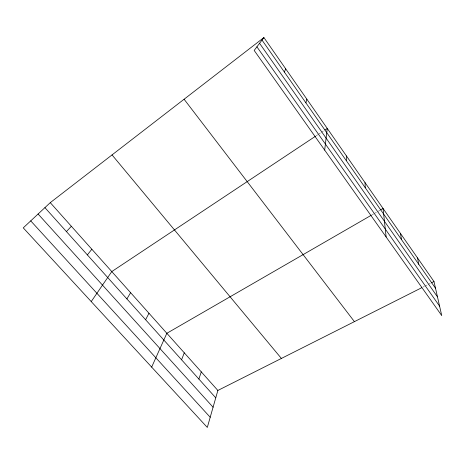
<?xml version="1.0" encoding="UTF-8"?>
<svg xmlns="http://www.w3.org/2000/svg" width="465" height="465" viewBox="0 0 465 465"><rect width="100%" height="100%" fill="white"/><g stroke="black" fill="none" stroke-linecap="round" stroke-linejoin="round"><path stroke-width="0.35" stroke-dasharray="2.33 1.74" d="M315.997 135.908L317.775 134.728M318.368 134.333L320.734 132.758M321.327 132.368L323.698 130.793M371.948 214.877L373.802 213.807M374.418 213.452L379.969 210.25M423.092 287.027L424.371 286.382M425.01 286.062L427.579 284.766M428.219 284.446L430.782 283.15"/><path stroke-width="0.7" d="M346.32 160.675L346.431 155.944M324.675 150.102L327.25 128.433L324.884 130.002M305.9 102.858L306.842 99.15M421.807 287.678L217.864 390.455L207.303 427.434L23.25 227.862L50.267 202.647L263.905 37.566L433.99 281.534L441.75 315.619L254.181 50.435L263.905 37.566M198.886 379.051L201.281 371.872M181.583 359.782L184.285 352.825M284.336 72.011L285.737 68.884M151.666 367.1L166.848 333.289L371.332 215.231M145.609 319.74L148.969 313.247M126.904 298.914L130.613 292.688M91.227 301.57L111.78 271.577L315.404 136.303M87.362 254.89L91.843 249.234M66.443 231.599L71.348 226.269M380.585 209.895L383.05 208.471L386.142 236.999M431.427 282.83L433.99 281.534M30.731 220.881L210.209 417.268M38.089 214.01L213.08 407.212M44.919 207.64L215.76 397.837M50.267 202.647L217.864 390.455M112.042 154.915L281.395 358.439M184.094 99.237L354.423 321.635M256.907 46.826L439.594 306.15M259.569 43.309L437.478 296.856M262.01 40.077L435.519 288.259M417.512 257.895L418.75 264.271M400.539 233.552L401.469 239.556M365.025 182.611L365.281 187.796"/></g></svg>
